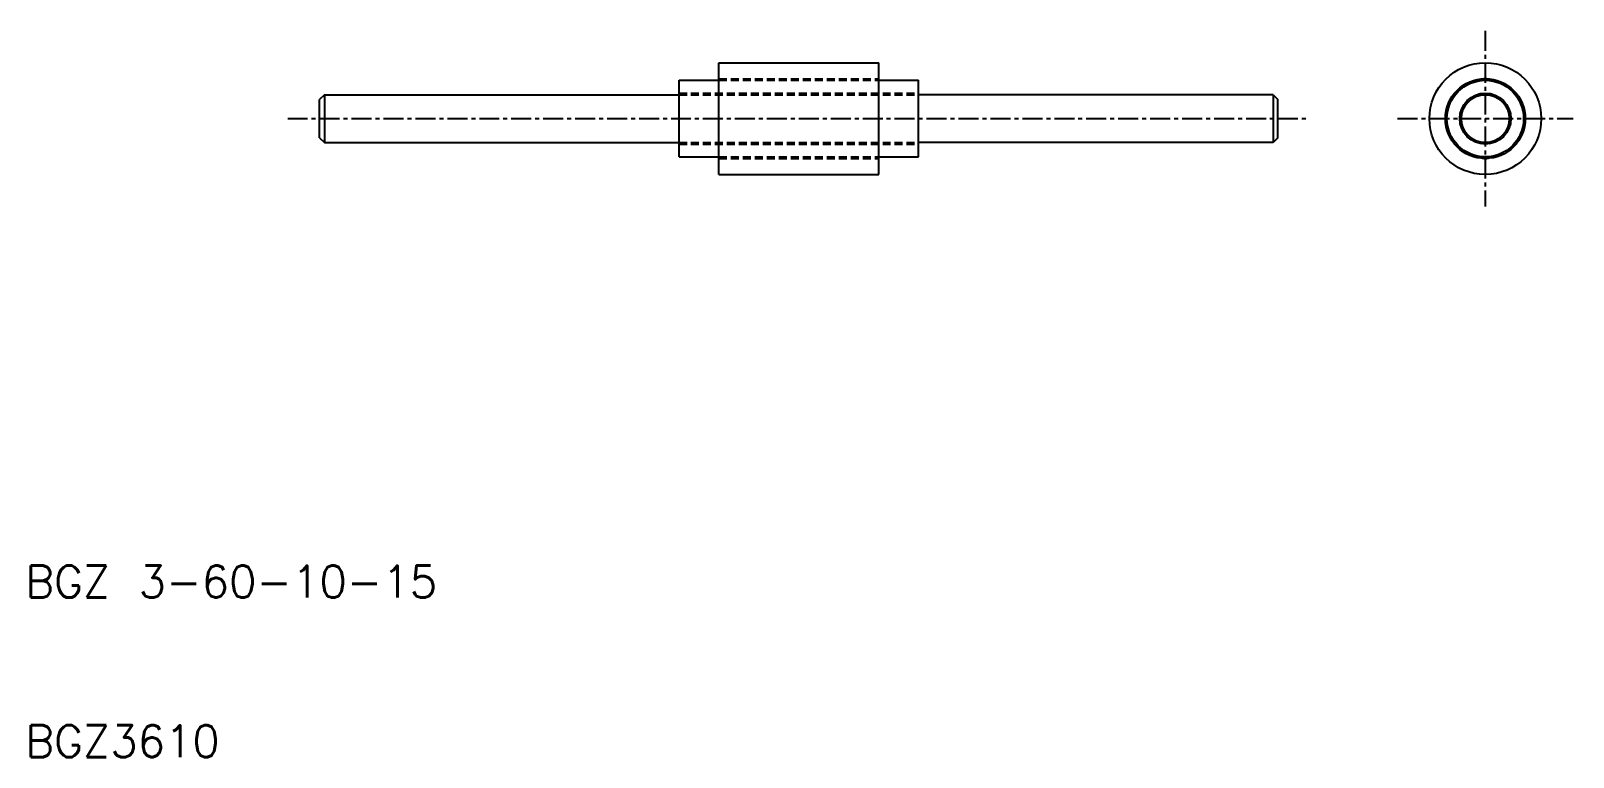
# Model space of a CAD drawing. Extents: x 522.7 to 619.3, y 257.6 to 303.1.
import ezdxf

# ---------------------------------------------------------------- set-up
doc = ezdxf.new("R2010")
doc.units = 0
doc.linetypes.add('CENTER', pattern=[2, 1.25, -0.25, 0.25, -0.25])
doc.linetypes.add('DASHED', pattern=[0.75, 0.5, -0.25])
doc.layers.get('0').update_dxf_attribs({"linetype": 'CONTINUOUS'})
doc.layers.add('CENTER', color=1, linetype='CENTER')
doc.styles.get("Standard").update_dxf_attribs({"font": 'txt.shx', "bigfont": 'bigfont.shx'})

msp = doc.modelspace()

# ---------------------------------------------------------------- linework, layer by layer
at = {"color": 7, "linetype": 'CONTINUOUS'}
for p, q in [((565.788, 301.124), (575.788, 301.124)), ((565.788, 294.124), (565.788, 301.124)), ((575.788, 294.124), (575.788, 301.124)), ((563.288, 300.024), (565.788, 300.024)), ((563.288, 295.224), (563.288, 300.024)), ((575.788, 300.024), (578.288, 300.024)), ((578.288, 295.224), (578.288, 300.024)), ((541.088, 299.124), (540.788, 298.824)), ((540.788, 296.424), (540.788, 298.824)), ((541.088, 299.124), (563.288, 299.124)), ((541.088, 299.124), (541.088, 296.124)), ((600.488, 299.124), (578.288, 299.124)), ((600.488, 299.124), (600.488, 296.124)), ((600.488, 299.124), (600.788, 298.824)), ((600.788, 296.424), (600.788, 298.824)), ((540.788, 296.424), (541.088, 296.124)), ((541.088, 296.124), (563.288, 296.124)), ((600.488, 296.124), (578.288, 296.124)), ((600.788, 296.424), (600.488, 296.124)), ((563.288, 295.224), (565.788, 295.224)), ((575.788, 295.224), (578.288, 295.224)), ((565.788, 294.124), (575.788, 294.124))]:
    msp.add_line(p, q, dxfattribs=at)
at = {"color": 3, "linetype": 'DASHED'}
for p, q in [((565.788, 300.124), (575.788, 300.124)), ((565.788, 300.024), (575.788, 300.024)), ((563.288, 299.224), (578.288, 299.224)), ((563.288, 299.124), (578.288, 299.124)), ((563.288, 296.124), (578.288, 296.124)), ((563.288, 296.024), (578.288, 296.024)), ((565.788, 295.224), (575.788, 295.224)), ((565.788, 295.124), (575.788, 295.124))]:
    msp.add_line(p, q, dxfattribs=at)
at = {"color": 7, "linetype": 'CONTINUOUS'}
for radius in [3.5, 2.5, 2.4, 1.6, 1.5]:
    msp.add_circle((613.768, 297.624), radius, dxfattribs=at)
for centre, start, end in [((613.768, 299.624), 49.02537, 130.97463), ((612.036, 298.624), 109.02537, 190.97463), ((612.036, 298.624), 297.67194, 2.32806), ((613.768, 299.624), 237.67194, 302.32806), ((615.5, 298.624), 177.67194, 242.32806), ((615.5, 298.624), 349.02537, 70.97463), ((612.036, 296.624), 169.02537, 250.97463), ((612.036, 296.624), 357.67194, 62.32806), ((615.5, 296.624), 117.67194, 182.32806), ((615.5, 296.624), 289.02537, 10.97463), ((613.768, 295.624), 57.67194, 122.32806), ((613.768, 295.624), 229.02537, 310.97463)]:
    msp.add_arc(centre, 0.5, start, end, dxfattribs=at)
at = {"layer": 'CENTER', "color": 1, "linetype": 'CENTER'}
for p, q in [((613.768, 303.124), (613.768, 292.124)), ((538.788, 297.624), (602.788, 297.624)), ((608.268, 297.624), (619.268, 297.624))]:
    msp.add_line(p, q, dxfattribs=at)

# ---------------------------------------------------------------- texts
at = {"color": 7, "linetype": 'CONTINUOUS'}
for s, p in [('BGZ 3-60-10-15', (522.364, 267.624)), ('BGZ3610', (522.364, 257.624))]:
    msp.add_text(s, height=2, dxfattribs=at).set_placement(p)

doc.saveas('drawing.dxf')
